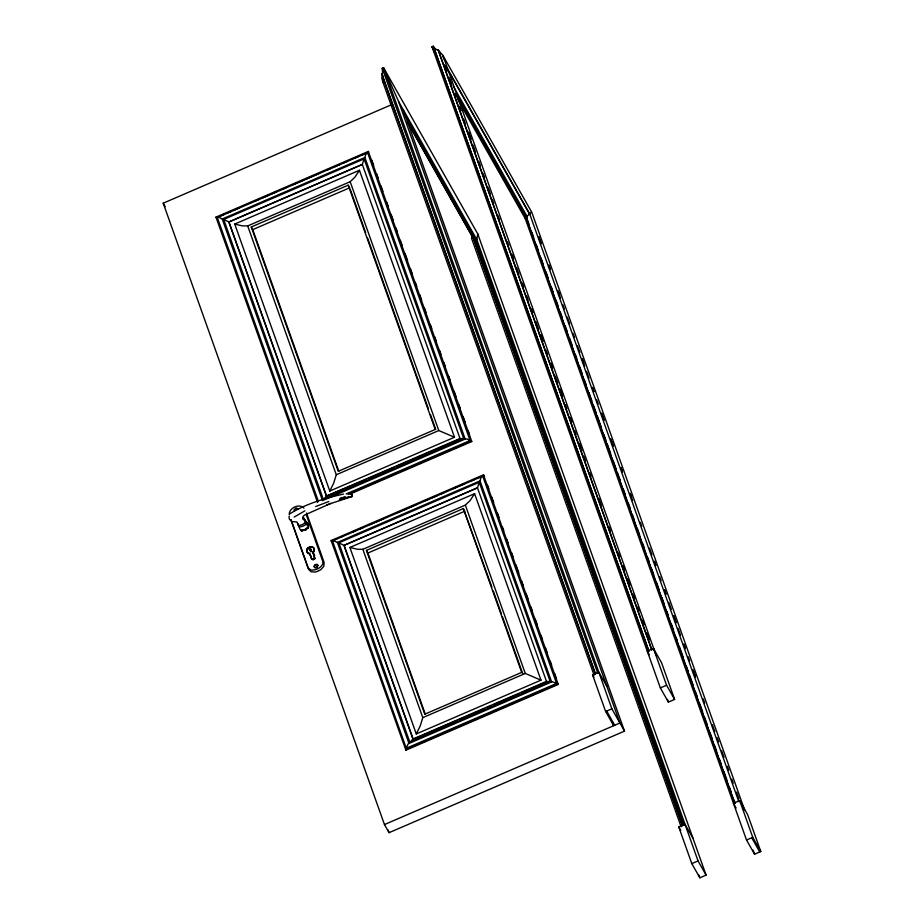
<?xml version="1.0" encoding="UTF-8"?>
<svg xmlns="http://www.w3.org/2000/svg" width="924" height="924" viewBox="0 0 924 924"><rect width="100%" height="100%" fill="white"/><g stroke="black" fill="none" stroke-linecap="round" stroke-linejoin="round"><path stroke-width="1.39" d="M348.152 493.993L350.843 493.07L351.94 494.629L351.917 496.604L326.611 504.897M310.071 548.556L310.141 547.251L308.604 547.909L310.868 551.905L310.891 550.981A2.599 2.044 -29.5 0 0 310.071 548.556L311.365 550.843M289.212 514.564C288.981 507.946 299.318 503.072 303.938 508.119M299.549 528.62L301.42 530.977L308.385 528.031L307.75 523.331L305.971 521.817M364.091 158.882L362.323 164.414L228.84 221.991L223.689 219.438L364.091 158.882L463.709 438.646L459.921 438.53L326.449 496.096L324.012 499.018L323.308 499.203L223.689 219.438M479.244 482.282L477.477 487.814L343.994 545.379L338.842 542.838L479.244 482.282L550.196 681.542L546.419 681.427L412.947 739.004L410.51 741.914L409.794 742.099L338.842 542.838M351.94 494.629L351.917 496.604L339.824 498.579L345.218 496.592M289.027 518.029L289.247 516.123M318.353 501.282L217.313 217.544L219.311 217.463L222.234 219.011L322.511 500.6L465.153 439.073L364.888 157.484L365.777 154.296L367.59 152.726L470.073 440.54L346.165 493.982M406.294 748.255L408.154 743.82L552.252 681.669L556.56 683.448L406.294 748.255L332.478 540.944L333.079 540.632L337.387 542.4L408.997 743.508M551.651 681.981L480.041 480.873L480.93 477.696L482.744 476.126L556.56 683.448M475.791 239.72L684.314 825.317L475.19 239.351M597.793 673.238L382.247 68.249L383.564 67.671L477.789 233.968L476.784 239.535L698.047 860.914L706.086 875.109L699.849 877.8L691.81 863.605L678.736 826.888L684.973 824.196L693.012 838.391M526.611 216.574L529.718 213.952L445.784 65.823M234.731 224.082L242.146 225.837L247.69 225.918L336.29 474.751L333.726 483.033L329.787 491.037L234.731 224.082L359.436 170.282L454.504 437.248L329.787 491.037M349.884 547.47L357.311 549.237L362.843 549.318L422.788 717.648L420.224 725.929L416.285 733.945L349.884 547.47L474.601 493.682L540.99 680.156L416.285 733.945M350.323 494.513L350.646 493.231L351.524 493.543M299.318 527.685L297.505 523.284M308.385 528.031L308.547 525.652L306.641 521.933M314.426 550.588L313.201 552.679L313.548 551.79A4.1 3.234 -29.5 0 0 314.183 550.519L313.871 548.151A4.1 3.234 -29.5 0 0 310.279 546.973L308.235 547.92A4.1 3.234 -29.5 0 0 306.606 550.277L307.773 553.291A4.1 3.234 -29.5 0 0 309.02 553.742C311.492 553.892 310.279 561.33 313.964 559.205A1.548 1.224 -29.5 0 0 314.703 558.489L313.063 552.344M382.247 68.249L382.594 72.788L381.762 74.105L382.536 75.86L381.751 77.812L382.617 81.324L594.097 675.213M292.85 521.598L296.812 521.944L298.926 525.571L302.275 524.67L305.44 522.58L302.783 517.59L302.668 519.022L302.933 516.689L304.366 515.153L331.092 503.314M314.564 559.193L315.072 558.292M359.436 170.282L354.885 177.212L350.173 181.716L247.69 225.918M474.601 493.682L470.039 500.612L465.338 505.116L362.843 549.318M312.739 552.113L313.929 550.392L313.813 548.036L312.127 546.823L308.42 547.424L306.93 549.006L306.745 552.009L309.702 553.407L311.804 559.008L312.982 559.182L314.634 557.576L312.739 552.113L314.68 555.532M301.236 529.868L303.06 530.191M307.218 527.558L305.59 529.66L304.377 529.798L306.375 528.724M681.115 826.772L471.575 238.323L472.245 237.537M453.06 85.805L527.442 217.082L526.287 218.191L734.857 803.522L526.333 217.925L455.971 93.728M302.818 530.515L305.867 529.764L307.334 528.158M289.732 513.871C305.798 503.823 324.994 498.244 343.509 494.063M306.964 528.493L305.867 529.764M294.167 517.07L304.874 510.857M465.153 439.073L467.151 438.992L470.073 440.54M315.292 564.968L315.731 564.76A1.64 1.294 -29.5 0 1 317.325 565.072L317.302 566.585A1.64 1.294 -29.5 0 1 315.13 567.324L314.564 566.805A1.64 1.294 -29.5 0 1 314.576 565.765M433.356 46.2L648.914 651.189L433.356 46.2L432.039 46.766L660.348 687.918L668.387 702.113L674.624 699.422L661.549 662.704L653.499 648.509L647.274 651.201L649.283 654.746M403.245 109.748L624.509 731.127L389.062 832.674L384.465 824.566L163.213 203.188L390.713 105.07M317.613 502.575L215.973 217.14L368.329 151.432L368.664 152.044M220.293 216.031L224.266 214.322M226.923 213.178L230.896 211.469M233.541 210.326L238.842 208.039M254.735 201.178L258.72 199.468M261.365 198.325L269.311 194.895M271.956 193.751L275.941 192.042M282.559 189.177L286.532 187.468M293.162 184.615L297.135 182.894M299.78 181.751L303.753 180.041M306.41 178.898L318.33 173.758M327.604 169.75L331.577 168.041M334.222 166.898L339.524 164.611M343.497 162.901L346.154 161.758M355.417 157.761L359.401 156.041M362.046 154.897L367.348 152.61M217.313 217.544L367.59 152.726M222.234 219.011L364.888 157.484M366.331 479.406L326.449 496.096L228.84 221.991L362.323 164.414L460.152 438.935L396.719 466.297M251.259 226.981L348.209 185.17L349.699 187.803L252.76 229.614L251.259 226.981L338.265 471.298L435.204 429.475L348.209 185.17M457.784 99.538L525.259 218.63L526.287 218.191L455.971 94.075M336.29 474.751L438.784 430.549L454.504 437.248M368.965 478.262L394.074 467.44M323.308 499.203L463.709 438.646M348.209 494.074L471.413 440.944L471.76 441.545L351.201 493.543M483.483 474.832L558.246 684.453L405.902 750.161L331.139 540.54L483.483 474.832L484.511 476.657M336.775 538.865L331.485 541.152L331.139 540.54M340.748 537.144L343.405 536.012M352.679 532.005L356.652 530.295M359.297 529.152L363.271 527.442M369.9 524.578L373.873 522.869M376.518 521.725L384.465 518.295M397.713 512.577L401.686 510.868M404.342 509.725L416.262 504.585M425.537 500.577L429.51 498.868M432.166 497.724L437.456 495.437M441.429 493.728L444.086 492.584M453.361 488.588L457.334 486.867M459.979 485.724L463.952 484.014M470.582 481.15L474.555 479.441M477.2 478.297L482.501 476.01M332.478 540.944L482.744 476.126M337.387 542.4L480.041 480.873M456.779 720.593L413.178 739.408L343.994 545.379L477.477 487.814L546.65 681.843L521.54 692.665M463.363 508.57L521.702 672.383L424.751 714.194L366.424 550.381L463.363 508.57L491.857 587.017M366.424 550.381L367.914 553.014L464.864 511.203M422.788 717.648L525.271 673.446L540.99 680.156M459.424 719.461L484.534 708.627M487.179 707.484L491.141 705.774M493.786 704.642L518.895 693.809M409.794 742.099L550.196 681.542M612.231 721.632L613.686 725.71L605.636 711.515L592.561 674.797L598.798 672.106L606.837 686.301M605.636 711.515L611.873 708.824L624.509 731.127M660.348 687.918L666.574 685.227L674.624 699.422M384.465 824.566L619.912 723.018L398.648 101.64L383.564 67.671L611.873 708.824M525.259 218.63L746.523 840.008L754.561 854.203L760.787 851.512L747.712 814.795L739.674 800.6L733.448 803.291L736.128 808.026M691.81 863.605L698.047 860.914M746.523 840.008L752.748 837.317L760.787 851.512M433.957 47.551L437.133 50L438.068 49.827L439.478 52.322M315.685 506.537L328.898 501.478M301.42 530.977L306.237 529.464M339.304 500L349.861 496.812M474.601 238.196L473.342 238.542L407.345 122.049M295.761 508.674L296.662 508.604M313.536 559.771L311.873 559.401M348.822 493.208L350.646 493.231M310.891 547.147L312.543 547.32M651.824 650.138L438.068 49.827L442.85 55.336L531.808 212.347L744.732 810.313M531.335 212.058L529.718 213.952L738.819 801.639M471.575 238.323L473.4 238.23L682.466 825.363M305.301 522.88L306.248 524.208L303.257 526.068L299.492 527.096L298.117 524.924M297.054 508.731L297.355 508.985A1.64 1.294 -29.5 0 1 297.574 509.436M289.316 519.045L290.887 520.732M382.617 81.324L383.968 83.333M304.932 520.131L303.511 517.844L305.867 521.321L306.606 524.936M446.615 67.695L529.66 214.252M434.164 50.52L432.039 46.766L434.938 53.303M460.822 101.236L462.936 104.978M464.345 107.461L466.47 111.203M467.879 113.698L469.993 117.429M471.413 119.924L474.936 126.161M476.357 128.644L477.766 131.139M479.879 134.881L482.005 138.623M483.414 141.106L486.232 146.096M487.653 148.591L489.766 152.321M491.88 156.064L493.301 158.558M495.414 162.301L498.244 167.279M499.653 169.773L501.767 173.516M503.176 175.999L505.301 179.741M507.415 183.483L510.244 188.461M511.653 190.956L513.767 194.698M515.188 197.182L517.301 200.924M518.711 203.419L522.245 209.644M523.654 212.139L525.779 215.881M398.648 101.64L476.784 239.535L475.744 239.986L403.303 112.116M383.171 76.611L381.762 74.105L595.518 674.416M408.685 124.001L473.4 238.23L682.501 825.929M751.709 837.768L759.759 851.963M592.561 674.797L593.901 677.165M678.736 826.888L680.745 830.433M606.675 711.064L614.726 725.259M558.246 684.453L557.911 683.841L405.555 749.549L405.902 750.161M215.973 217.14L216.32 217.752M163.213 203.188L165.177 206.664M308.604 547.909L309.898 550.196M294.34 511.191L294.109 509.748L295.68 508.292A2.102 1.663 -29.5 0 1 298.013 509.274M307.75 524.728L308.2 525.687M310.337 555.428L311.365 558.073M739.674 800.6L752.748 837.317M538.738 236.59L541.164 243.382M548.902 265.119L550.346 269.184M558.084 290.921L559.54 294.999M582.27 358.824L583.714 362.901M592.423 387.352L593.878 391.429M601.616 413.155L604.03 419.946M610.799 438.958L613.224 445.749M620.963 467.486L622.406 471.552M630.145 493.289L631.6 497.366M654.331 561.191L655.774 565.269M664.483 589.72L665.938 593.797M673.677 615.523L676.091 622.314M683.829 644.04L685.285 648.117M693.012 669.854L695.437 676.645M717.197 737.756L718.653 741.833M727.35 766.285L728.805 770.35M736.544 792.087L738.957 798.879M538.692 236.891L541.118 243.693M548.856 265.431L550.311 269.508M558.05 291.256L560.475 298.048M562.889 304.839L564.345 308.916M567.244 317.071L569.669 323.862M573.053 333.379L574.509 337.456M577.408 345.611L579.822 352.402M582.247 359.193L584.661 365.996M586.601 371.425L589.015 378.228M592.411 387.733L593.855 391.811M596.765 399.965L598.209 404.042M601.605 413.559L604.019 420.351M610.799 439.374L613.213 446.165M620.951 467.914L622.406 471.991M630.156 493.728L632.57 500.531M640.309 522.268L641.764 526.345M649.503 548.094L651.928 554.885M654.342 561.677L655.797 565.754M659.667 576.622L661.122 580.699M664.506 590.217L665.961 594.294M668.861 602.448L671.286 609.239M673.7 616.042L676.125 622.834M678.054 628.262L680.48 635.065M683.864 644.571L685.319 648.648M688.218 656.802L689.674 660.879M693.058 670.397L695.472 677.188M703.222 698.937L704.666 703.014M712.416 724.751L714.829 731.542M721.609 750.577L724.023 757.368M731.773 779.105L733.217 783.182M753.106 850.126L754.561 854.203M526.969 218.48L528.898 223.92M531.808 232.074L533.737 237.514M536.163 244.306L538.577 251.097M541.002 257.888L542.931 263.328M545.83 271.483L548.255 278.274M551.154 286.428L553.095 291.868M555.994 300.023L557.934 305.451M560.348 312.254L562.289 317.683M565.188 325.837L567.128 331.277M569.542 338.068L572.453 346.223M575.352 354.377L576.807 358.454M579.706 366.609L582.132 373.4M584.546 380.203L586.001 384.28M588.9 392.434L591.81 400.589M593.739 406.017L596.165 412.809M597.123 415.534L601.489 427.766M603.903 434.557L605.844 439.997M607.287 444.074L610.683 453.58M613.097 460.371L615.996 468.526M617.451 472.603L620.351 480.757M623.261 488.912L625.19 494.352M628.101 502.506L630.029 507.934M632.455 514.737L634.384 520.166M637.294 528.32L639.708 535.123M642.619 543.277L644.548 548.706M647.458 556.86L649.387 562.3M651.813 569.092L653.742 574.532M656.652 582.686L659.066 589.477M661.977 597.632L663.906 603.072M666.816 611.214L668.26 615.292M671.171 623.446L673.584 630.249M676.01 637.04L677.454 641.117M679.394 646.557L683.263 657.426M686.162 665.58L688.103 671.009M689.558 675.086L692.942 684.603M695.356 691.395L697.297 696.835M699.711 703.626L702.621 711.78M704.55 717.22L707.461 725.375M709.875 732.166L712.3 738.957M714.714 745.76L716.654 751.189M719.553 759.343L721.494 764.783M723.908 771.575L726.818 779.729M729.717 787.883L731.173 791.96M734.072 800.115L735.042 802.829M653.499 648.509L666.574 685.227M449.11 77.639L451.524 84.442M459.274 106.202L460.729 110.279M468.468 132.028L470.894 138.831M512.046 254.4L513.501 258.477M522.21 282.952L523.665 287.029M531.416 308.789L532.871 312.866M540.609 334.627L543.035 341.418M550.785 363.178L552.229 367.255M559.979 389.016L562.404 395.807M570.143 417.567L571.598 421.644M579.348 443.393L580.803 447.482M622.915 565.765L624.37 569.854M633.09 594.328L634.545 598.406M642.284 620.154L643.739 624.231M444.398 64.876L446.812 71.668M449.237 78.471L450.681 82.548M454.562 93.416L456.006 97.494M459.401 107.011L460.845 111.088M463.756 119.242L465.199 123.319M468.595 132.837L471.009 139.628M472.949 145.068L475.363 151.859M478.759 161.377L480.203 165.454M483.113 173.608L484.557 177.685M487.953 187.191L490.367 193.994M492.307 199.422L493.762 203.499M498.117 215.731L499.561 219.808M507.311 241.557L508.754 245.634M516.504 267.382L518.918 274.174M526.668 295.923L528.112 300M535.862 321.748L538.276 328.54M540.702 335.331L542.157 339.408M546.026 350.288L547.47 354.366M550.866 363.871L552.309 367.948M555.22 376.103L557.634 382.906M560.059 389.697L562.473 396.488M565.384 404.654L566.828 408.731M570.223 418.237L571.667 422.314M574.578 430.469L576.033 434.546M579.417 444.063L581.831 450.854M583.772 456.294L585.227 460.371M589.581 472.603L591.037 476.68M598.775 498.429L601.189 505.22M608.939 526.969L610.394 531.046M618.133 552.795L619.588 556.872M627.327 578.609L629.752 585.412M637.491 607.149L638.946 611.226M642.33 620.743L643.785 624.82M646.684 632.975L649.11 639.766M438.842 51.571L651.755 649.503M667.417 699.387L668.387 702.113M477.789 233.968L706.086 875.109M698.891 875.086L699.849 877.8M382.536 75.86L595.449 673.792M371.783 160.06L373.712 165.488M376.622 173.643L378.066 177.72M380.977 185.886L382.906 191.314M386.786 202.194L388.23 206.271M391.141 214.426L393.07 219.854M395.98 228.02L397.424 232.097M400.335 240.252L402.263 245.68M405.174 253.834L407.588 260.637M410.499 268.792L412.427 274.232M415.338 282.386L416.793 286.463M419.692 294.617L421.633 300.046M424.532 308.212L425.987 312.289M430.341 324.52L431.797 328.598M434.696 336.752L436.151 340.829M439.535 350.346L440.991 354.423M443.89 362.578L445.345 366.655M448.729 376.16L450.184 380.238M454.054 391.118L455.994 396.558M458.893 404.712L460.348 408.789M463.247 416.943L465.188 422.372M468.087 430.538L469.542 434.615M487.41 484.8L488.865 488.877M491.764 497.02L493.693 502.448M497.562 513.305L499.018 517.371M502.402 526.876L503.846 530.942M506.745 539.085L508.2 543.162M511.584 552.668L513.028 556.733M515.927 564.876L518.826 573.019M521.725 581.161L523.18 585.239M526.079 593.381L528.008 598.81M530.907 606.952L532.363 611.018M535.262 619.161L537.191 624.589M541.06 635.446L542.504 639.524M545.403 647.666L547.343 653.095M550.242 661.238L551.686 665.315M554.585 673.457L556.525 678.886M368.329 151.432L471.76 441.545M350.173 181.716L438.784 430.549M465.338 505.116L525.271 673.446M350.184 189.154L365.65 232.594M367.59 238.022L428.482 409.043M430.422 414.472L435.735 429.406M493.301 591.083L501.501 614.09M502.46 616.805L522.718 673.665M252.76 229.614L338.785 471.217M367.914 553.014L425.283 714.125M229.071 222.395L326.68 496.5M344.225 545.795L413.178 739.408M306.525 512.993L324.128 562.427L323.827 566.308L320.801 569.692A19.381 15.269 -29.5 0 1 315.384 572.037L311.076 571.806L308.454 569.184L290.852 519.75M291.118 519.912L308.258 568.041L311.007 570.073C315.685 570.443 320.686 568.202 322.822 563.883L322.822 561.538L306.294 514.795M388.092 829.96L389.062 832.674M313.571 553.799L314.322 556.052M443.728 58.847L442.85 55.336L655.982 654.92M317.983 565.373L316.92 567.428A2.183 1.721 -29.5 0 1 314.414 567.405L313.964 566.366L315.084 564.633L316.99 564.321L317.983 565.373"/></g></svg>
